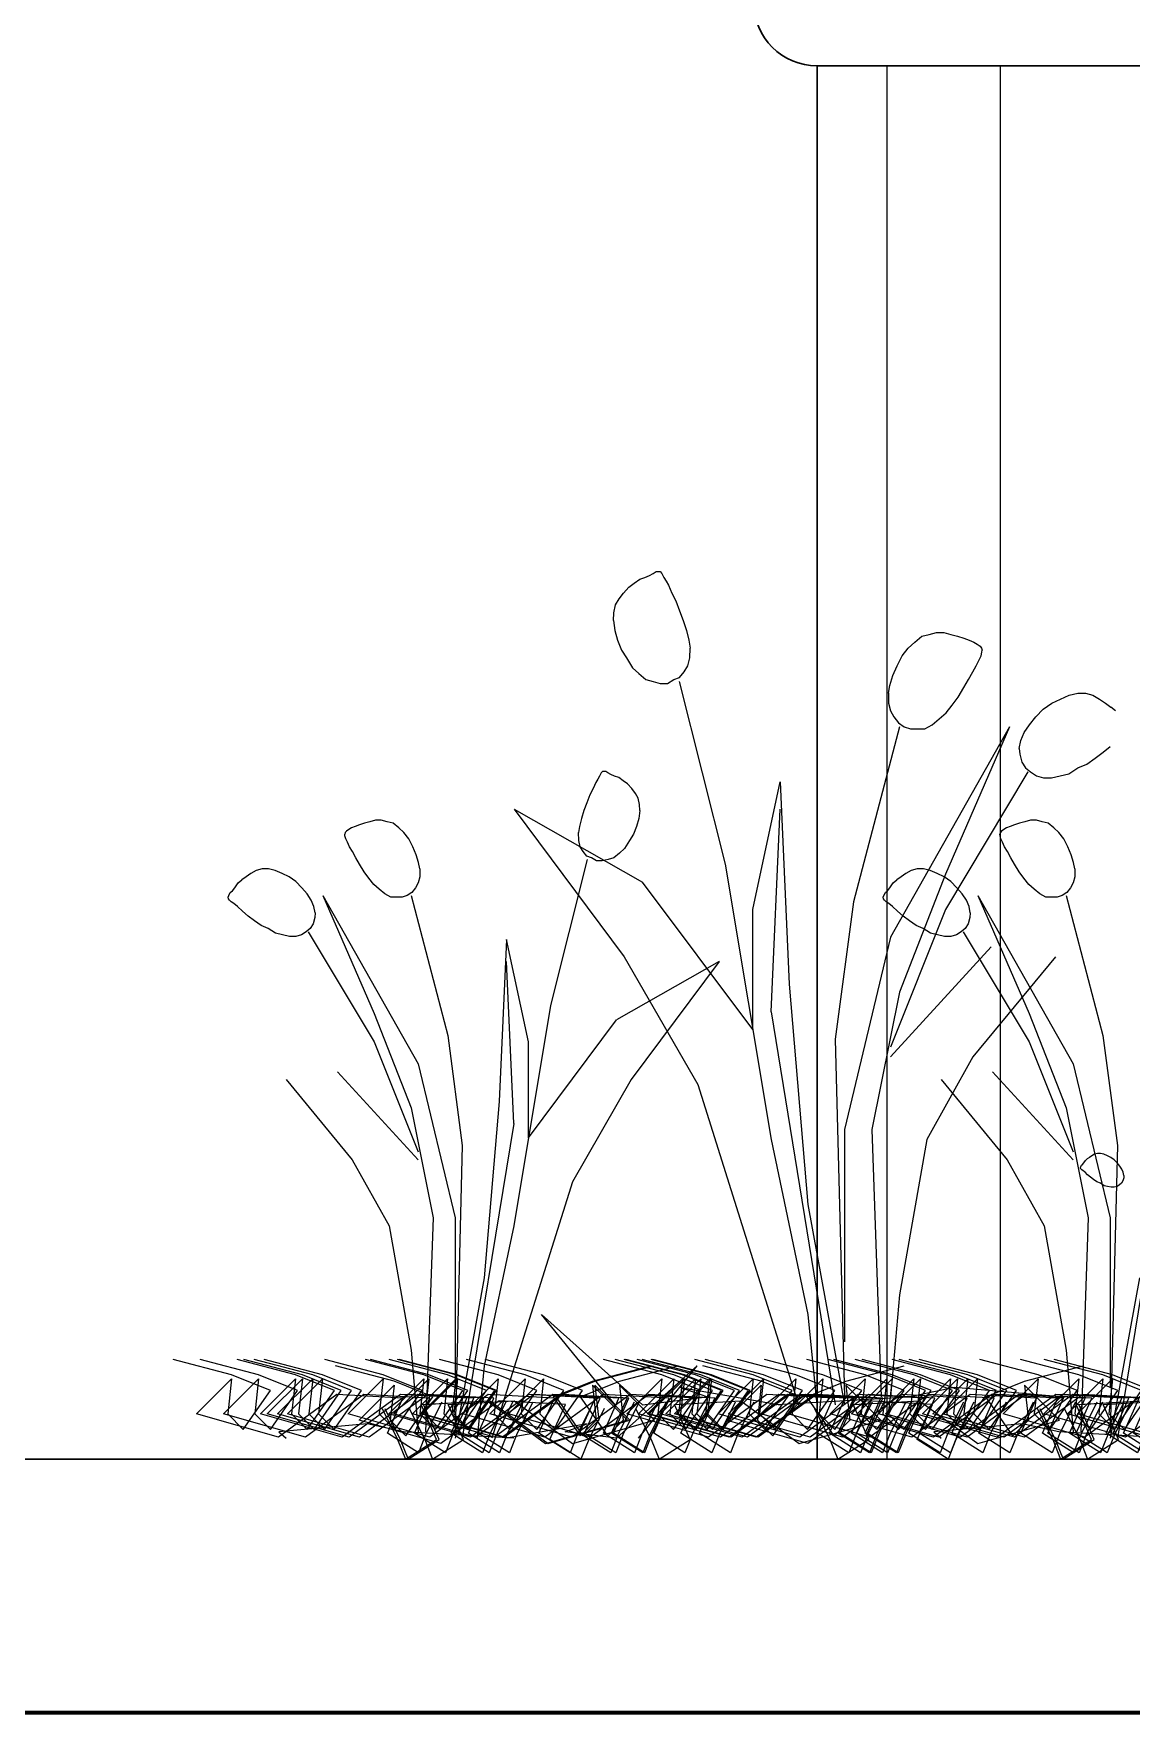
# Model space of a CAD drawing. Header units: metres. Extents: x -109 to 591, y -5 to 592.
# Drawn here: x 507.072 to 507.505, y 6.575 to 7.238 of the extents above; entities that cross this region are included whole.
import ezdxf

# ---------------------------------------------------------------- set-up
doc = ezdxf.new("R2010")
doc.units = ezdxf.units.M
doc.header["$LTSCALE"] = 0.03
doc.layers.add('Areas verdes', color=74, linetype='Continuous')
doc.layers.add('Muro', color=7, linetype='Continuous', lineweight=70)
doc.layers.add('Muro bajo', color=7, linetype='Continuous', lineweight=30)

msp = doc.modelspace()

# ---------------------------------------------------------------- linework, layer by layer
for p, q in [((507.40842, 7.22491), (507.40842, 6.67491)), ((507.45313, 7.22491), (507.45313, 6.67491))]:
    msp.add_line(p, q)
at = {"layer": 'Areas verdes', "color": 6, "linetype": 'Continuous'}
for p, q in [((507.31623, 7.02454), (507.31732, 7.02532)), ((507.31732, 7.02532), (507.31825, 7.02532)), ((507.31825, 7.02532), (507.31895, 7.02532)), ((507.31895, 7.02532), (507.31964, 7.02454)), ((507.30444, 7.01678), (507.30653, 7.01911)), ((507.30653, 7.01911), (507.3087, 7.02066)), ((507.3087, 7.02066), (507.31088, 7.02221)), ((507.31088, 7.02221), (507.31297, 7.02299)), ((507.31297, 7.02299), (507.31476, 7.02377)), ((507.31476, 7.02377), (507.31623, 7.02454)), ((507.31964, 7.02454), (507.32042, 7.02299)), ((507.32042, 7.02299), (507.32127, 7.02144)), ((507.32127, 7.02144), (507.32228, 7.01989)), ((507.32228, 7.01989), (507.3236, 7.01678)), ((507.30063, 7.00902), (507.30133, 7.01213)), ((507.30133, 7.01213), (507.30273, 7.01445)), ((507.30273, 7.01445), (507.30444, 7.01678)), ((507.3236, 7.01678), (507.32515, 7.01368)), ((507.32515, 7.01368), (507.32663, 7.0098)), ((507.30048, 7.00592), (507.30063, 7.00902)), ((507.30048, 7.00592), (507.30102, 7.00204)), ((507.32663, 7.0098), (507.3281, 7.00592)), ((507.3281, 7.00592), (507.32934, 7.00204)), ((507.30102, 7.00204), (507.30211, 6.99816)), ((507.32934, 7.00204), (507.33027, 6.99816)), ((507.41943, 6.99738), (507.42222, 6.99971)), ((507.42222, 6.99971), (507.42509, 7.00049)), ((507.42509, 7.00049), (507.42804, 7.00126)), ((507.42804, 7.00126), (507.43091, 7.00126)), ((507.43091, 7.00126), (507.43371, 7.00049)), ((507.43371, 7.00049), (507.43634, 6.99971)), ((507.43634, 6.99971), (507.43875, 6.99894)), ((507.43875, 6.99894), (507.44092, 6.99816)), ((507.30211, 6.99816), (507.30366, 6.99428)), ((507.30366, 6.99428), (507.30568, 6.99118)), ((507.33027, 6.99816), (507.33074, 6.99506)), ((507.33066, 6.99118), (507.33074, 6.99506)), ((507.41244, 6.98807), (507.41446, 6.99195)), ((507.41446, 6.99195), (507.41687, 6.99506)), ((507.41687, 6.99506), (507.41943, 6.99738)), ((507.44092, 6.99816), (507.44271, 6.99738)), ((507.44271, 6.99738), (507.4441, 6.99661)), ((507.4441, 6.99661), (507.44519, 6.99583)), ((507.4448, 6.9904), (507.44558, 6.99195)), ((507.44519, 6.99583), (507.44581, 6.99506)), ((507.44558, 6.99195), (507.44596, 6.99351)), ((507.44581, 6.99506), (507.44604, 6.99428)), ((507.44596, 6.99351), (507.44604, 6.99428)), ((507.30568, 6.99118), (507.30801, 6.9873)), ((507.30801, 6.9873), (507.31057, 6.98497)), ((507.32663, 6.98342), (507.32849, 6.98575)), ((507.32849, 6.98575), (507.32989, 6.98807)), ((507.32989, 6.98807), (507.33066, 6.99118)), ((507.41082, 6.98419), (507.41244, 6.98807)), ((507.44069, 6.98264), (507.44232, 6.98575)), ((507.44232, 6.98575), (507.44371, 6.98807)), ((507.44371, 6.98807), (507.4448, 6.9904)), ((507.31057, 6.98497), (507.31328, 6.98264)), ((507.31328, 6.98264), (507.31615, 6.98187)), ((507.31615, 6.98187), (507.31902, 6.98109)), ((507.31902, 6.98109), (507.32182, 6.98109)), ((507.32182, 6.98109), (507.32438, 6.98264)), ((507.32438, 6.98264), (507.32663, 6.98342)), ((507.40903, 6.97721), (507.40965, 6.98031)), ((507.40965, 6.98031), (507.41082, 6.98419)), ((507.43658, 6.97566), (507.43875, 6.97954)), ((507.43875, 6.97954), (507.44069, 6.98264)), ((507.40903, 6.97721), (507.40911, 6.97333)), ((507.40911, 6.97333), (507.40981, 6.97023)), ((507.43177, 6.96945), (507.43425, 6.97256)), ((507.43425, 6.97256), (507.43658, 6.97566)), ((507.47017, 6.971), (507.47351, 6.97333)), ((507.47351, 6.97333), (507.47692, 6.97488)), ((507.47692, 6.97488), (507.48042, 6.97643)), ((507.48042, 6.97643), (507.48375, 6.97721)), ((507.48375, 6.97721), (507.48686, 6.97721)), ((507.48686, 6.97721), (507.48973, 6.97643)), ((507.48973, 6.97643), (507.49236, 6.97488)), ((507.49236, 6.97488), (507.49477, 6.97333)), ((507.49477, 6.97333), (507.49687, 6.97178)), ((507.40981, 6.97023), (507.41113, 6.9679)), ((507.41113, 6.9679), (507.41299, 6.96557)), ((507.41299, 6.96557), (507.41524, 6.96402)), ((507.42626, 6.9648), (507.42905, 6.96712)), ((507.42905, 6.96712), (507.43177, 6.96945)), ((507.46466, 6.9648), (507.46723, 6.9679)), ((507.46723, 6.9679), (507.47017, 6.971)), ((507.49865, 6.97023), (507.49687, 6.97178)), ((507.41524, 6.96402), (507.4178, 6.96324)), ((507.4178, 6.96324), (507.42051, 6.96324)), ((507.42051, 6.96324), (507.42339, 6.96324)), ((507.42339, 6.96324), (507.42626, 6.9648)), ((507.46125, 6.95859), (507.46257, 6.96169)), ((507.46257, 6.96169), (507.46466, 6.9648)), ((507.46063, 6.95549), (507.46125, 6.95859)), ((507.46063, 6.95549), (507.46086, 6.95316)), ((507.46086, 6.95316), (507.46164, 6.95005)), ((507.49066, 6.95161), (507.49376, 6.95393)), ((507.49376, 6.95393), (507.49655, 6.95626)), ((507.29562, 6.94579), (507.295, 6.94454)), ((507.29618, 6.94641), (507.29562, 6.94579)), ((507.29674, 6.94641), (507.29618, 6.94641)), ((507.29749, 6.94641), (507.29674, 6.94641)), ((507.29835, 6.94579), (507.29749, 6.94641)), ((507.29953, 6.94516), (507.29835, 6.94579)), ((507.46164, 6.95005), (507.46311, 6.94773)), ((507.46311, 6.94773), (507.46505, 6.94617)), ((507.46505, 6.94617), (507.46746, 6.94462)), ((507.48026, 6.9454), (507.48383, 6.94773)), ((507.48383, 6.94773), (507.48732, 6.94928)), ((507.48732, 6.94928), (507.49066, 6.95161)), ((507.29246, 6.93958), (507.29122, 6.93709)), ((507.29351, 6.94206), (507.29246, 6.93958)), ((507.29432, 6.9433), (507.29351, 6.94206)), ((507.295, 6.94454), (507.29432, 6.9433)), ((507.30096, 6.94454), (507.29953, 6.94516)), ((507.30264, 6.94392), (507.30096, 6.94454)), ((507.30438, 6.94268), (507.30264, 6.94392)), ((507.30611, 6.94144), (507.30438, 6.94268)), ((507.30779, 6.93958), (507.30611, 6.94144)), ((507.30916, 6.93772), (507.30779, 6.93958)), ((507.46746, 6.94462), (507.47025, 6.94385)), ((507.47025, 6.94385), (507.47335, 6.94385)), ((507.47335, 6.94385), (507.47677, 6.94462)), ((507.47677, 6.94462), (507.48026, 6.9454)), ((507.29004, 6.93399), (507.28886, 6.93089)), ((507.29122, 6.93709), (507.29004, 6.93399)), ((507.31027, 6.93585), (507.30916, 6.93772)), ((507.31083, 6.93337), (507.31027, 6.93585)), ((507.31096, 6.93089), (507.31083, 6.93337)), ((507.20226, 6.92592), (507.20034, 6.9253)), ((507.20437, 6.92654), (507.20226, 6.92592)), ((507.20661, 6.92716), (507.20437, 6.92654)), ((507.20891, 6.92716), (507.20661, 6.92716)), ((507.21126, 6.92654), (507.20891, 6.92716)), ((507.21356, 6.92592), (507.21126, 6.92654)), ((507.2158, 6.92406), (507.21356, 6.92592)), ((507.28786, 6.92778), (507.28712, 6.92468)), ((507.28886, 6.93089), (507.28786, 6.92778)), ((507.31052, 6.92778), (507.30965, 6.92468)), ((507.31096, 6.93089), (507.31052, 6.92778)), ((507.46078, 6.92592), (507.45886, 6.9253)), ((507.46289, 6.92654), (507.46078, 6.92592)), ((507.46513, 6.92716), (507.46289, 6.92654)), ((507.46742, 6.92716), (507.46513, 6.92716)), ((507.46978, 6.92654), (507.46742, 6.92716)), ((507.47208, 6.92592), (507.46978, 6.92654)), ((507.47431, 6.92406), (507.47208, 6.92592)), ((507.19469, 6.9222), (507.1945, 6.92158)), ((507.19457, 6.92096), (507.1945, 6.92158)), ((507.19488, 6.91971), (507.19457, 6.92096)), ((507.19519, 6.92282), (507.19469, 6.9222)), ((507.1955, 6.91847), (507.19488, 6.91971)), ((507.19606, 6.92344), (507.19519, 6.92282)), ((507.19717, 6.92406), (507.19606, 6.92344)), ((507.1986, 6.92468), (507.19717, 6.92406)), ((507.20034, 6.9253), (507.1986, 6.92468)), ((507.21784, 6.9222), (507.2158, 6.92406)), ((507.21977, 6.91971), (507.21784, 6.9222)), ((507.22138, 6.91661), (507.21977, 6.91971)), ((507.28712, 6.92468), (507.28675, 6.9222)), ((507.28681, 6.91909), (507.28675, 6.9222)), ((507.28743, 6.91661), (507.28681, 6.91909)), ((507.3068, 6.91909), (507.30493, 6.91599)), ((507.30841, 6.92158), (507.3068, 6.91909)), ((507.30965, 6.92468), (507.30841, 6.92158)), ((507.45321, 6.9222), (507.45302, 6.92158)), ((507.45308, 6.92096), (507.45302, 6.92158)), ((507.45339, 6.91971), (507.45308, 6.92096)), ((507.4537, 6.92282), (507.45321, 6.9222)), ((507.45401, 6.91847), (507.45339, 6.91971)), ((507.45457, 6.92344), (507.4537, 6.92282)), ((507.45569, 6.92406), (507.45457, 6.92344)), ((507.45712, 6.92468), (507.45569, 6.92406)), ((507.45886, 6.9253), (507.45712, 6.92468)), ((507.47636, 6.9222), (507.47431, 6.92406)), ((507.47829, 6.91971), (507.47636, 6.9222)), ((507.4799, 6.91661), (507.47829, 6.91971)), ((507.19637, 6.91661), (507.1955, 6.91847)), ((507.19748, 6.91475), (507.19637, 6.91661)), ((507.19879, 6.91227), (507.19748, 6.91475)), ((507.22269, 6.91351), (507.22138, 6.91661)), ((507.22362, 6.9104), (507.22269, 6.91351)), ((507.28855, 6.91475), (507.28743, 6.91661)), ((507.29004, 6.91289), (507.28855, 6.91475)), ((507.29184, 6.91227), (507.29004, 6.91289)), ((507.30289, 6.91413), (507.30071, 6.91227)), ((507.30493, 6.91599), (507.30289, 6.91413)), ((507.45488, 6.91661), (507.45401, 6.91847)), ((507.456, 6.91475), (507.45488, 6.91661)), ((507.4573, 6.91227), (507.456, 6.91475)), ((507.4812, 6.91351), (507.4799, 6.91661)), ((507.48213, 6.9104), (507.4812, 6.91351)), ((507.15745, 6.90606), (507.15552, 6.90482)), ((507.15956, 6.9073), (507.15745, 6.90606)), ((507.16185, 6.90792), (507.15956, 6.9073)), ((507.16434, 6.90792), (507.16185, 6.90792)), ((507.16701, 6.9073), (507.16434, 6.90792)), ((507.1698, 6.90606), (507.16701, 6.9073)), ((507.17253, 6.90482), (507.1698, 6.90606)), ((507.20034, 6.90978), (507.19879, 6.91227)), ((507.20208, 6.90668), (507.20034, 6.90978)), ((507.20394, 6.9042), (507.20208, 6.90668)), ((507.22411, 6.90792), (507.22362, 6.9104)), ((507.22411, 6.90792), (507.22405, 6.90482)), ((507.29388, 6.91102), (507.29184, 6.91227)), ((507.29612, 6.91102), (507.29388, 6.91102)), ((507.29842, 6.91164), (507.29612, 6.91102)), ((507.30071, 6.91227), (507.29842, 6.91164)), ((507.41596, 6.90606), (507.41404, 6.90482)), ((507.41807, 6.9073), (507.41596, 6.90606)), ((507.42037, 6.90792), (507.41807, 6.9073)), ((507.42285, 6.90792), (507.42037, 6.90792)), ((507.42552, 6.9073), (507.42285, 6.90792)), ((507.42832, 6.90606), (507.42552, 6.9073)), ((507.43105, 6.90482), (507.42832, 6.90606)), ((507.45886, 6.90978), (507.4573, 6.91227)), ((507.46059, 6.90668), (507.45886, 6.90978)), ((507.46246, 6.9042), (507.46059, 6.90668)), ((507.48263, 6.90792), (507.48213, 6.9104)), ((507.48263, 6.90792), (507.48257, 6.90482)), ((507.14932, 6.89861), (507.15012, 6.89923)), ((507.15012, 6.89923), (507.15112, 6.90047)), ((507.15112, 6.90047), (507.15242, 6.90233)), ((507.15242, 6.90233), (507.15385, 6.90357)), ((507.15552, 6.90482), (507.15385, 6.90357)), ((507.1752, 6.90295), (507.17253, 6.90482)), ((507.17756, 6.90047), (507.1752, 6.90295)), ((507.17961, 6.89799), (507.17756, 6.90047)), ((507.20593, 6.90171), (507.20394, 6.9042)), ((507.2081, 6.89985), (507.20593, 6.90171)), ((507.21033, 6.89799), (507.2081, 6.89985)), ((507.22244, 6.90047), (507.22095, 6.89861)), ((507.22349, 6.90233), (507.22244, 6.90047)), ((507.22405, 6.90482), (507.22349, 6.90233)), ((507.40783, 6.89861), (507.40864, 6.89923)), ((507.40864, 6.89923), (507.40963, 6.90047)), ((507.40963, 6.90047), (507.41094, 6.90233)), ((507.41094, 6.90233), (507.41236, 6.90357)), ((507.41404, 6.90482), (507.41236, 6.90357)), ((507.43372, 6.90295), (507.43105, 6.90482)), ((507.43608, 6.90047), (507.43372, 6.90295)), ((507.43812, 6.89799), (507.43608, 6.90047)), ((507.46444, 6.90171), (507.46246, 6.9042)), ((507.46662, 6.89985), (507.46444, 6.90171)), ((507.46885, 6.89799), (507.46662, 6.89985)), ((507.48095, 6.90047), (507.47946, 6.89861)), ((507.48201, 6.90233), (507.48095, 6.90047)), ((507.48257, 6.90482), (507.48201, 6.90233)), ((507.14851, 6.89675), (507.14876, 6.89737)), ((507.14857, 6.89613), (507.14851, 6.89675)), ((507.14894, 6.89551), (507.14857, 6.89613)), ((507.14876, 6.89737), (507.14932, 6.89861)), ((507.14963, 6.89488), (507.14894, 6.89551)), ((507.15068, 6.89426), (507.14963, 6.89488)), ((507.15217, 6.89302), (507.15068, 6.89426)), ((507.15409, 6.89116), (507.15217, 6.89302)), ((507.18128, 6.89551), (507.17961, 6.89799)), ((507.18234, 6.89302), (507.18128, 6.89551)), ((507.18283, 6.89054), (507.18234, 6.89302)), ((507.21263, 6.89675), (507.21033, 6.89799)), ((507.21493, 6.89675), (507.21263, 6.89675)), ((507.2171, 6.89675), (507.21493, 6.89675)), ((507.21915, 6.89737), (507.2171, 6.89675)), ((507.22095, 6.89861), (507.21915, 6.89737)), ((507.40702, 6.89675), (507.40727, 6.89737)), ((507.40709, 6.89613), (507.40702, 6.89675)), ((507.40746, 6.89551), (507.40709, 6.89613)), ((507.40727, 6.89737), (507.40783, 6.89861)), ((507.40814, 6.89488), (507.40746, 6.89551)), ((507.4092, 6.89426), (507.40814, 6.89488)), ((507.41069, 6.89302), (507.4092, 6.89426)), ((507.41261, 6.89116), (507.41069, 6.89302)), ((507.4398, 6.89551), (507.43812, 6.89799)), ((507.44086, 6.89302), (507.4398, 6.89551)), ((507.44135, 6.89054), (507.44086, 6.89302)), ((507.47115, 6.89675), (507.46885, 6.89799)), ((507.47344, 6.89675), (507.47115, 6.89675)), ((507.47562, 6.89675), (507.47344, 6.89675)), ((507.47766, 6.89737), (507.47562, 6.89675)), ((507.47946, 6.89861), (507.47766, 6.89737)), ((507.15633, 6.8893), (507.15409, 6.89116)), ((507.15881, 6.88744), (507.15633, 6.8893)), ((507.16148, 6.88557), (507.15881, 6.88744)), ((507.18203, 6.88619), (507.18085, 6.88433)), ((507.18265, 6.88868), (507.18203, 6.88619)), ((507.18283, 6.89054), (507.18265, 6.88868)), ((507.41485, 6.8893), (507.41261, 6.89116)), ((507.41733, 6.88744), (507.41485, 6.8893)), ((507.42, 6.88557), (507.41733, 6.88744)), ((507.44054, 6.88619), (507.43937, 6.88433)), ((507.44117, 6.88868), (507.44054, 6.88619)), ((507.44135, 6.89054), (507.44117, 6.88868)), ((507.16427, 6.88433), (507.16148, 6.88557)), ((507.16713, 6.88247), (507.16427, 6.88433)), ((507.16992, 6.88185), (507.16713, 6.88247)), ((507.17265, 6.88123), (507.16992, 6.88185)), ((507.17514, 6.88123), (507.17265, 6.88123)), ((507.17737, 6.88185), (507.17514, 6.88123)), ((507.1793, 6.88309), (507.17737, 6.88185)), ((507.18085, 6.88433), (507.1793, 6.88309)), ((507.42279, 6.88433), (507.42, 6.88557)), ((507.42565, 6.88247), (507.42279, 6.88433)), ((507.42844, 6.88185), (507.42565, 6.88247)), ((507.43117, 6.88123), (507.42844, 6.88185)), ((507.43365, 6.88123), (507.43117, 6.88123)), ((507.43589, 6.88185), (507.43365, 6.88123)), ((507.43781, 6.88309), (507.43589, 6.88185)), ((507.43937, 6.88433), (507.43781, 6.88309)), ((507.48678, 6.79277), (507.4875, 6.79339)), ((507.48834, 6.79401), (507.4875, 6.79339)), ((507.4893, 6.79464), (507.48834, 6.79401)), ((507.49035, 6.79526), (507.4893, 6.79464)), ((507.4915, 6.79557), (507.49035, 6.79526)), ((507.49274, 6.79557), (507.4915, 6.79557)), ((507.49408, 6.79526), (507.49274, 6.79557)), ((507.49548, 6.79464), (507.49408, 6.79526)), ((507.49684, 6.79401), (507.49548, 6.79464)), ((507.49818, 6.79308), (507.49684, 6.79401)), ((507.48483, 6.78998), (507.48495, 6.79029)), ((507.48486, 6.78967), (507.48483, 6.78998)), ((507.48505, 6.78936), (507.48486, 6.78967)), ((507.48495, 6.79029), (507.48523, 6.79091)), ((507.48539, 6.78905), (507.48505, 6.78936)), ((507.48523, 6.79091), (507.48564, 6.79122)), ((507.48592, 6.78874), (507.48539, 6.78905)), ((507.48564, 6.79122), (507.48613, 6.79184)), ((507.48666, 6.78812), (507.48592, 6.78874)), ((507.48613, 6.79184), (507.48678, 6.79277)), ((507.48762, 6.78719), (507.48666, 6.78812)), ((507.48874, 6.78626), (507.48762, 6.78719)), ((507.49935, 6.79184), (507.49818, 6.79308)), ((507.50038, 6.7906), (507.49935, 6.79184)), ((507.50122, 6.78936), (507.50038, 6.7906)), ((507.50174, 6.78812), (507.50122, 6.78936)), ((507.50199, 6.78688), (507.50174, 6.78812)), ((507.50199, 6.78688), (507.5019, 6.78595)), ((507.48998, 6.78532), (507.48874, 6.78626)), ((507.49132, 6.78439), (507.48998, 6.78532)), ((507.49271, 6.78377), (507.49132, 6.78439)), ((507.49414, 6.78284), (507.49271, 6.78377)), ((507.49554, 6.78253), (507.49414, 6.78284)), ((507.4969, 6.78222), (507.49554, 6.78253)), ((507.49814, 6.78222), (507.4969, 6.78222)), ((507.49926, 6.78253), (507.49814, 6.78222)), ((507.50022, 6.78315), (507.49926, 6.78253)), ((507.501, 6.78377), (507.50022, 6.78315)), ((507.50159, 6.7847), (507.501, 6.78377)), ((507.5019, 6.78595), (507.50159, 6.7847))]:
    msp.add_line(p, q, dxfattribs=at)
at = {"layer": 'Areas verdes', "linetype": 'Continuous'}
for p, q in [((507.32647, 6.98187), (507.34463, 6.90971)), ((507.41338, 6.96402), (507.3953, 6.89496)), ((507.45683, 6.96402), (507.40981, 6.881)), ((507.45683, 6.96402), (507.43153, 6.90583)), ((507.46412, 6.94617), (507.43153, 6.89186)), ((507.35549, 6.89186), (507.36636, 6.94229)), ((507.36636, 6.94229), (507.36992, 6.86237)), ((507.2613, 6.93143), (507.31204, 6.90272)), ((507.2613, 6.93143), (507.30475, 6.87324)), ((507.36271, 6.85151), (507.36636, 6.93143)), ((507.29016, 6.91164), (507.27564, 6.85392)), ((507.34463, 6.90971), (507.36271, 6.80108)), ((507.43153, 6.90583), (507.41338, 6.85927)), ((507.35549, 6.84453), (507.31204, 6.90272)), ((507.18588, 6.89737), (507.20611, 6.85081)), ((507.18588, 6.89737), (507.22349, 6.83095)), ((507.22064, 6.89737), (507.2351, 6.84212)), ((507.3953, 6.89496), (507.38808, 6.84065)), ((507.44439, 6.89737), (507.46463, 6.85081)), ((507.44439, 6.89737), (507.48201, 6.83095)), ((507.47915, 6.89737), (507.49362, 6.84212)), ((507.35549, 6.84453), (507.35549, 6.89186)), ((507.43153, 6.89186), (507.40981, 6.83754)), ((507.18004, 6.88309), (507.20611, 6.83964)), ((507.25825, 6.87999), (507.2554, 6.81605)), ((507.26694, 6.83964), (507.25825, 6.87999)), ((507.40981, 6.881), (507.39165, 6.80496)), ((507.43856, 6.88309), (507.46463, 6.83964)), ((507.30475, 6.87324), (507.33377, 6.8228)), ((507.40981, 6.83367), (507.44961, 6.87712)), ((507.47498, 6.87324), (507.4424, 6.83367)), ((507.26117, 6.80736), (507.25825, 6.8713)), ((507.3423, 6.8713), (507.30171, 6.84833)), ((507.3423, 6.8713), (507.30754, 6.82474)), ((507.36992, 6.86237), (507.37722, 6.77547)), ((507.27564, 6.85392), (507.26117, 6.76701)), ((507.41338, 6.85927), (507.40251, 6.80496)), ((507.20611, 6.85081), (507.22064, 6.81357)), ((507.26694, 6.80177), (507.30171, 6.84833)), ((507.36271, 6.85151), (507.38808, 6.69633)), ((507.46463, 6.85081), (507.47915, 6.81357)), ((507.20611, 6.83964), (507.22349, 6.79619)), ((507.2351, 6.84212), (507.24087, 6.79867)), ((507.26694, 6.80177), (507.26694, 6.83964)), ((507.38808, 6.84065), (507.39165, 6.69943)), ((507.46463, 6.83964), (507.48201, 6.79619)), ((507.49362, 6.84212), (507.49939, 6.79867)), ((507.4424, 6.83367), (507.42424, 6.80108)), ((507.22349, 6.79308), (507.19165, 6.82784)), ((507.22349, 6.83095), (507.23802, 6.77012)), ((507.48201, 6.79308), (507.45017, 6.82784)), ((507.48201, 6.83095), (507.49654, 6.77012)), ((507.17135, 6.82474), (507.19742, 6.79308)), ((507.30754, 6.82474), (507.28433, 6.78439)), ((507.33377, 6.8228), (507.37357, 6.69633)), ((507.42987, 6.82474), (507.45594, 6.79308)), ((507.22064, 6.81357), (507.22933, 6.77012)), ((507.2554, 6.81605), (507.24956, 6.74653)), ((507.47915, 6.81357), (507.48784, 6.77012)), ((507.26117, 6.80736), (507.24087, 6.68321)), ((507.51969, 6.80736), (507.49939, 6.68321)), ((507.36271, 6.80108), (507.37722, 6.73202)), ((507.39165, 6.80496), (507.39165, 6.72116)), ((507.40251, 6.80496), (507.40616, 6.69943)), ((507.42424, 6.80108), (507.41338, 6.73978)), ((507.24087, 6.79867), (507.23802, 6.6857)), ((507.49939, 6.79867), (507.49654, 6.6857)), ((507.19742, 6.79308), (507.21195, 6.76701)), ((507.45594, 6.79308), (507.47046, 6.76701)), ((507.28433, 6.78439), (507.25248, 6.68321)), ((507.37722, 6.77547), (507.39165, 6.69633)), ((507.21195, 6.76701), (507.22064, 6.71797)), ((507.22933, 6.77012), (507.22641, 6.6857)), ((507.23802, 6.77012), (507.23802, 6.70308)), ((507.26117, 6.76701), (507.24956, 6.71177)), ((507.47046, 6.76701), (507.47915, 6.71797)), ((507.48784, 6.77012), (507.48493, 6.6857)), ((507.49654, 6.77012), (507.49654, 6.70308)), ((507.24956, 6.74653), (507.23802, 6.68321)), ((507.50808, 6.74653), (507.49654, 6.68321)), ((507.41338, 6.73978), (507.40981, 6.69943)), ((507.27216, 6.73202), (507.31204, 6.69633)), ((507.30118, 6.69633), (507.27216, 6.73202)), ((507.37722, 6.73202), (507.38079, 6.69633)), ((507.22064, 6.71797), (507.22349, 6.6857)), ((507.47915, 6.71797), (507.48201, 6.6857)), ((507.24956, 6.71177), (507.24671, 6.68321)), ((507.33361, 6.71177), (507.30171, 6.68321)), ((507.3104, 6.68321), (507.33361, 6.71177)), ((507.32647, 6.70331), (507.36636, 6.69633)), ((507.33734, 6.69943), (507.32647, 6.70331)), ((507.41702, 6.69943), (507.4351, 6.70331)), ((507.4351, 6.70331), (507.47855, 6.69943)), ((507.31204, 6.69633), (507.33734, 6.69943)), ((507.36271, 6.69633), (507.41702, 6.69943)), ((507.47855, 6.69943), (507.47498, 6.69633)), ((507.20326, 6.6888), (507.1685, 6.6857)), ((507.21772, 6.6857), (507.20326, 6.6888)), ((507.29016, 6.6888), (507.25825, 6.68321)), ((507.28147, 6.6857), (507.29016, 6.6888)), ((507.46177, 6.6888), (507.42701, 6.6857)), ((507.47624, 6.6857), (507.46177, 6.6888)), ((507.1685, 6.6857), (507.17135, 6.68321)), ((507.26117, 6.68321), (507.21772, 6.6857)), ((507.30171, 6.68321), (507.28147, 6.6857)), ((507.42701, 6.6857), (507.42987, 6.68321)), ((507.51969, 6.68321), (507.47624, 6.6857))]:
    msp.add_line(p, q, dxfattribs=at)
at = {"layer": 'Areas verdes'}
for points in [[(507.23281, 6.69737), (507.22667, 6.68509), (507.22359, 6.67741), (507.2113, 6.68509), (507.21745, 6.69891), (507.19132, 6.70044), (507.16828, 6.68355), (507.13601, 6.69276), (507.14984, 6.70658), (507.1483, 6.69276), (507.15445, 6.68662), (507.1652, 6.70198), (507.14984, 6.70812), (507.12679, 6.71426)], [(507.24348, 6.69737), (507.23733, 6.68509), (507.23426, 6.67741), (507.22197, 6.68509), (507.22812, 6.69891), (507.20199, 6.70044), (507.17894, 6.68355), (507.14667, 6.69276), (507.1605, 6.70658), (507.15897, 6.69276), (507.16511, 6.68662), (507.17587, 6.70198), (507.1605, 6.70812), (507.13745, 6.71426)], [(507.25803, 6.69737), (507.25188, 6.68509), (507.24881, 6.67741), (507.23652, 6.68509), (507.24266, 6.69891), (507.21654, 6.70044), (507.19349, 6.68355), (507.16122, 6.69276), (507.17505, 6.70658), (507.17352, 6.69276), (507.17966, 6.68662), (507.19042, 6.70198), (507.17505, 6.70812), (507.152, 6.71426)], [(507.26073, 6.69737), (507.25458, 6.68509), (507.25151, 6.67741), (507.23921, 6.68509), (507.24536, 6.69891), (507.21924, 6.70044), (507.19619, 6.68355), (507.16392, 6.69276), (507.17775, 6.70658), (507.17621, 6.69276), (507.18236, 6.68662), (507.19312, 6.70198), (507.17775, 6.70812), (507.1547, 6.71426)], [(507.2648, 6.69737), (507.25865, 6.68509), (507.25558, 6.67741), (507.24329, 6.68509), (507.24943, 6.69891), (507.22331, 6.70044), (507.20026, 6.68355), (507.16799, 6.69276), (507.18182, 6.70658), (507.18029, 6.69276), (507.18643, 6.68662), (507.19719, 6.70198), (507.18182, 6.70812), (507.15877, 6.71426)], [(507.2687, 6.69737), (507.26255, 6.68509), (507.25948, 6.67741), (507.24719, 6.68509), (507.25333, 6.69891), (507.22721, 6.70044), (507.20416, 6.68355), (507.17189, 6.69276), (507.18572, 6.70658), (507.18418, 6.69276), (507.19033, 6.68662), (507.20109, 6.70198), (507.18572, 6.70812), (507.16267, 6.71426)], [(507.29261, 6.69737), (507.28646, 6.68509), (507.28339, 6.67741), (507.2711, 6.68509), (507.27725, 6.69891), (507.25112, 6.70044), (507.22807, 6.68355), (507.1958, 6.69276), (507.20963, 6.70658), (507.2081, 6.69276), (507.21424, 6.68662), (507.225, 6.70198), (507.20963, 6.70812), (507.18658, 6.71426)], [(507.30867, 6.69737), (507.30252, 6.68509), (507.29945, 6.67741), (507.28716, 6.68509), (507.2933, 6.69891), (507.26718, 6.70044), (507.24413, 6.68355), (507.21186, 6.69276), (507.22569, 6.70658), (507.22416, 6.69276), (507.2303, 6.68662), (507.24106, 6.70198), (507.22569, 6.70812), (507.20264, 6.71426)], [(507.31062, 6.69737), (507.30447, 6.68509), (507.3014, 6.67741), (507.2891, 6.68509), (507.29525, 6.69891), (507.26913, 6.70044), (507.24608, 6.68355), (507.21381, 6.69276), (507.22764, 6.70658), (507.2261, 6.69276), (507.23225, 6.68662), (507.243, 6.70198), (507.22764, 6.70812), (507.20459, 6.71426)], [(507.31806, 6.69737), (507.31191, 6.68509), (507.30884, 6.67741), (507.29655, 6.68509), (507.3027, 6.69891), (507.27657, 6.70044), (507.25352, 6.68355), (507.22125, 6.69276), (507.23508, 6.70658), (507.23355, 6.69276), (507.23969, 6.68662), (507.25045, 6.70198), (507.23508, 6.70812), (507.21203, 6.71426)], [(507.32128, 6.69737), (507.31514, 6.68509), (507.31206, 6.67741), (507.29977, 6.68509), (507.30592, 6.69891), (507.27979, 6.70044), (507.25675, 6.68355), (507.22448, 6.69276), (507.23831, 6.70658), (507.23677, 6.69276), (507.24292, 6.68662), (507.25367, 6.70198), (507.23831, 6.70812), (507.21526, 6.71426)], [(507.322, 6.69737), (507.31586, 6.68509), (507.31278, 6.67741), (507.30049, 6.68509), (507.30664, 6.69891), (507.28051, 6.70044), (507.25746, 6.68355), (507.22519, 6.69276), (507.23902, 6.70658), (507.23749, 6.69276), (507.24363, 6.68662), (507.25439, 6.70198), (507.23902, 6.70812), (507.21598, 6.71426)], [(507.33793, 6.69737), (507.33179, 6.68509), (507.32871, 6.67741), (507.31642, 6.68509), (507.32257, 6.69891), (507.29644, 6.70044), (507.2734, 6.68355), (507.24113, 6.69276), (507.25496, 6.70658), (507.25342, 6.69276), (507.25957, 6.68662), (507.27032, 6.70198), (507.25496, 6.70812), (507.23191, 6.71426)], [(507.3486, 6.69737), (507.34245, 6.68509), (507.33938, 6.67741), (507.32709, 6.68509), (507.33324, 6.69891), (507.30711, 6.70044), (507.28406, 6.68355), (507.25179, 6.69276), (507.26562, 6.70658), (507.26409, 6.69276), (507.27023, 6.68662), (507.28099, 6.70198), (507.26562, 6.70812), (507.24257, 6.71426)], [(507.35593, 6.69737), (507.34979, 6.68509), (507.34671, 6.67741), (507.33442, 6.68509), (507.34057, 6.69891), (507.31444, 6.70044), (507.2914, 6.68355), (507.25913, 6.69276), (507.27296, 6.70658), (507.27142, 6.69276), (507.27757, 6.68662), (507.28832, 6.70198), (507.27296, 6.70812), (507.24991, 6.71426)], [(507.40259, 6.69737), (507.39644, 6.68509), (507.39337, 6.67741), (507.38108, 6.68509), (507.38722, 6.69891), (507.3611, 6.70044), (507.33805, 6.68355), (507.30578, 6.69276), (507.31961, 6.70658), (507.31808, 6.69276), (507.32422, 6.68662), (507.33498, 6.70198), (507.31961, 6.70812), (507.29656, 6.71426)], [(507.40728, 6.69737), (507.40113, 6.68509), (507.39806, 6.67741), (507.38577, 6.68509), (507.39191, 6.69891), (507.36579, 6.70044), (507.34274, 6.68355), (507.31047, 6.69276), (507.3243, 6.70658), (507.32276, 6.69276), (507.32891, 6.68662), (507.33967, 6.70198), (507.3243, 6.70812), (507.30125, 6.71426)], [(507.41073, 6.69737), (507.40459, 6.68509), (507.40151, 6.67741), (507.38922, 6.68509), (507.39537, 6.69891), (507.36924, 6.70044), (507.3462, 6.68355), (507.31393, 6.69276), (507.32776, 6.70658), (507.32622, 6.69276), (507.33237, 6.68662), (507.34312, 6.70198), (507.32776, 6.70812), (507.30471, 6.71426)], [(507.41148, 6.69737), (507.40533, 6.68509), (507.40226, 6.67741), (507.38997, 6.68509), (507.39611, 6.69891), (507.36999, 6.70044), (507.34694, 6.68355), (507.31467, 6.69276), (507.3285, 6.70658), (507.32697, 6.69276), (507.33311, 6.68662), (507.34387, 6.70198), (507.3285, 6.70812), (507.30545, 6.71426)], [(507.41592, 6.69737), (507.40978, 6.68509), (507.4067, 6.67741), (507.39441, 6.68509), (507.40056, 6.69891), (507.37443, 6.70044), (507.35138, 6.68355), (507.31911, 6.69276), (507.33294, 6.70658), (507.33141, 6.69276), (507.33755, 6.68662), (507.34831, 6.70198), (507.33294, 6.70812), (507.3099, 6.71426)], [(507.41795, 6.69737), (507.4118, 6.68509), (507.40873, 6.67741), (507.39643, 6.68509), (507.40258, 6.69891), (507.37646, 6.70044), (507.35341, 6.68355), (507.32114, 6.69276), (507.33497, 6.70658), (507.33343, 6.69276), (507.33958, 6.68662), (507.35033, 6.70198), (507.33497, 6.70812), (507.31192, 6.71426)], [(507.4214, 6.69737), (507.41526, 6.68509), (507.41218, 6.67741), (507.39989, 6.68509), (507.40604, 6.69891), (507.37991, 6.70044), (507.35686, 6.68355), (507.32459, 6.69276), (507.33842, 6.70658), (507.33689, 6.69276), (507.34303, 6.68662), (507.35379, 6.70198), (507.33842, 6.70812), (507.31537, 6.71426)], [(507.42215, 6.69737), (507.416, 6.68509), (507.41293, 6.67741), (507.40064, 6.68509), (507.40678, 6.69891), (507.38066, 6.70044), (507.35761, 6.68355), (507.32534, 6.69276), (507.33917, 6.70658), (507.33763, 6.69276), (507.34378, 6.68662), (507.35454, 6.70198), (507.33917, 6.70812), (507.31612, 6.71426)], [(507.43865, 6.69737), (507.4325, 6.68509), (507.42943, 6.67741), (507.41714, 6.68509), (507.42328, 6.69891), (507.39716, 6.70044), (507.37411, 6.68355), (507.34184, 6.69276), (507.35567, 6.70658), (507.35413, 6.69276), (507.36028, 6.68662), (507.37104, 6.70198), (507.35567, 6.70812), (507.33262, 6.71426)], [(507.44272, 6.69737), (507.43657, 6.68509), (507.4335, 6.67741), (507.42121, 6.68509), (507.42736, 6.69891), (507.40123, 6.70044), (507.37818, 6.68355), (507.34591, 6.69276), (507.35974, 6.70658), (507.35821, 6.69276), (507.36435, 6.68662), (507.37511, 6.70198), (507.35974, 6.70812), (507.33669, 6.71426)], [(507.45553, 6.69737), (507.44938, 6.68509), (507.44631, 6.67741), (507.43402, 6.68509), (507.44016, 6.69891), (507.41404, 6.70044), (507.39099, 6.68355), (507.35872, 6.69276), (507.37255, 6.70658), (507.37101, 6.69276), (507.37716, 6.68662), (507.38792, 6.70198), (507.37255, 6.70812), (507.3495, 6.71426)], [(507.4662, 6.69737), (507.46005, 6.68509), (507.45698, 6.67741), (507.44468, 6.68509), (507.45083, 6.69891), (507.42471, 6.70044), (507.40166, 6.68355), (507.36939, 6.69276), (507.38322, 6.70658), (507.38168, 6.69276), (507.38783, 6.68662), (507.39859, 6.70198), (507.38322, 6.70812), (507.36017, 6.71426)], [(507.48285, 6.69737), (507.4767, 6.68509), (507.47363, 6.67741), (507.46133, 6.68509), (507.46748, 6.69891), (507.44136, 6.70044), (507.41831, 6.68355), (507.38604, 6.69276), (507.39987, 6.70658), (507.39833, 6.69276), (507.40448, 6.68662), (507.41523, 6.70198), (507.39987, 6.70812), (507.37682, 6.71426)], [(507.49133, 6.69737), (507.48518, 6.68509), (507.48211, 6.67741), (507.46982, 6.68509), (507.47596, 6.69891), (507.44984, 6.70044), (507.42679, 6.68355), (507.39452, 6.69276), (507.40835, 6.70658), (507.40682, 6.69276), (507.41296, 6.68662), (507.42372, 6.70198), (507.40835, 6.70812), (507.3853, 6.71426)], [(507.49351, 6.69737), (507.48737, 6.68509), (507.48429, 6.67741), (507.472, 6.68509), (507.47815, 6.69891), (507.45202, 6.70044), (507.42898, 6.68355), (507.39671, 6.69276), (507.41054, 6.70658), (507.409, 6.69276), (507.41515, 6.68662), (507.4259, 6.70198), (507.41054, 6.70812), (507.38749, 6.71426)], [(507.502, 6.69737), (507.49585, 6.68509), (507.49278, 6.67741), (507.48049, 6.68509), (507.48663, 6.69891), (507.46051, 6.70044), (507.43746, 6.68355), (507.40519, 6.69276), (507.41902, 6.70658), (507.41748, 6.69276), (507.42363, 6.68662), (507.43439, 6.70198), (507.41902, 6.70812), (507.39597, 6.71426)], [(507.50465, 6.69737), (507.49851, 6.68509), (507.49543, 6.67741), (507.48314, 6.68509), (507.48929, 6.69891), (507.46317, 6.70044), (507.44012, 6.68355), (507.40785, 6.69276), (507.42168, 6.70658), (507.42014, 6.69276), (507.42629, 6.68662), (507.43704, 6.70198), (507.42168, 6.70812), (507.39863, 6.71426)], [(507.51655, 6.69737), (507.5104, 6.68509), (507.50733, 6.67741), (507.49503, 6.68509), (507.50118, 6.69891), (507.47506, 6.70044), (507.45201, 6.68355), (507.41974, 6.69276), (507.43357, 6.70658), (507.43203, 6.69276), (507.43818, 6.68662), (507.44894, 6.70198), (507.43357, 6.70812), (507.41052, 6.71426)], [(507.51924, 6.69737), (507.5131, 6.68509), (507.51002, 6.67741), (507.49773, 6.68509), (507.50388, 6.69891), (507.47775, 6.70044), (507.45471, 6.68355), (507.42244, 6.69276), (507.43627, 6.70658), (507.43473, 6.69276), (507.44088, 6.68662), (507.45163, 6.70198), (507.43627, 6.70812), (507.41322, 6.71426)], [(507.52332, 6.69737), (507.51717, 6.68509), (507.5141, 6.67741), (507.50181, 6.68509), (507.50795, 6.69891), (507.48183, 6.70044), (507.45878, 6.68355), (507.42651, 6.69276), (507.44034, 6.70658), (507.4388, 6.69276), (507.44495, 6.68662), (507.45571, 6.70198), (507.44034, 6.70812), (507.41729, 6.71426)], [(507.52721, 6.69737), (507.52107, 6.68509), (507.51799, 6.67741), (507.5057, 6.68509), (507.51185, 6.69891), (507.48573, 6.70044), (507.46268, 6.68355), (507.43041, 6.69276), (507.44424, 6.70658), (507.4427, 6.69276), (507.44885, 6.68662), (507.4596, 6.70198), (507.44424, 6.70812), (507.42119, 6.71426)], [(507.55113, 6.69737), (507.54498, 6.68509), (507.54191, 6.67741), (507.52962, 6.68509), (507.53576, 6.69891), (507.50964, 6.70044), (507.48659, 6.68355), (507.45432, 6.69276), (507.46815, 6.70658), (507.46661, 6.69276), (507.47276, 6.68662), (507.48352, 6.70198), (507.46815, 6.70812), (507.4451, 6.71426)], [(507.56719, 6.69737), (507.56104, 6.68509), (507.55797, 6.67741), (507.54567, 6.68509), (507.55182, 6.69891), (507.5257, 6.70044), (507.50265, 6.68355), (507.47038, 6.69276), (507.48421, 6.70658), (507.48267, 6.69276), (507.48882, 6.68662), (507.49957, 6.70198), (507.48421, 6.70812), (507.46116, 6.71426)], [(507.57658, 6.69737), (507.57043, 6.68509), (507.56736, 6.67741), (507.55507, 6.68509), (507.56121, 6.69891), (507.53509, 6.70044), (507.51204, 6.68355), (507.47977, 6.69276), (507.4936, 6.70658), (507.49206, 6.69276), (507.49821, 6.68662), (507.50897, 6.70198), (507.4936, 6.70812), (507.47055, 6.71426)], [(507.58052, 6.69737), (507.57437, 6.68509), (507.5713, 6.67741), (507.55901, 6.68509), (507.56515, 6.69891), (507.53903, 6.70044), (507.51598, 6.68355), (507.48371, 6.69276), (507.49754, 6.70658), (507.496, 6.69276), (507.50215, 6.68662), (507.51291, 6.70198), (507.49754, 6.70812), (507.47449, 6.71426)], [(507.29691, 6.69487), (507.29077, 6.68258), (507.28769, 6.67491), (507.2754, 6.68258), (507.28155, 6.6964), (507.25543, 6.69794), (507.23238, 6.68105), (507.20011, 6.69026), (507.21394, 6.70408), (507.2124, 6.69026), (507.21855, 6.68412), (507.2293, 6.69947), (507.21394, 6.70561), (507.19089, 6.71175)], [(507.20921, 6.69487), (507.21536, 6.68258), (507.21843, 6.67491), (507.23073, 6.68258), (507.22458, 6.6964), (507.2507, 6.69794), (507.27375, 6.68105), (507.30602, 6.69026), (507.29219, 6.70408), (507.29373, 6.69026), (507.28758, 6.68412), (507.27683, 6.69947), (507.29219, 6.70561), (507.31524, 6.71175)], [(507.21024, 6.69487), (507.21639, 6.68258), (507.21946, 6.67491), (507.23176, 6.68258), (507.22561, 6.6964), (507.25173, 6.69794), (507.27478, 6.68105), (507.30705, 6.69026), (507.29322, 6.70408), (507.29476, 6.69026), (507.28861, 6.68412), (507.27785, 6.69947), (507.29322, 6.70561), (507.31627, 6.71175)], [(507.21987, 6.69487), (507.22602, 6.68258), (507.22909, 6.67491), (507.24139, 6.68258), (507.23524, 6.6964), (507.26136, 6.69794), (507.28441, 6.68105), (507.31668, 6.69026), (507.30285, 6.70408), (507.30439, 6.69026), (507.29824, 6.68412), (507.28749, 6.69947), (507.30285, 6.70561), (507.3259, 6.71175)], [(507.30929, 6.69487), (507.31544, 6.68258), (507.31851, 6.67491), (507.3308, 6.68258), (507.32466, 6.6964), (507.35078, 6.69794), (507.37383, 6.68105), (507.4061, 6.69026), (507.39227, 6.70408), (507.39381, 6.69026), (507.38766, 6.68412), (507.3769, 6.69947), (507.39227, 6.70561), (507.41532, 6.71175)], [(507.44183, 6.69487), (507.43568, 6.68258), (507.43261, 6.67491), (507.42032, 6.68258), (507.42646, 6.6964), (507.40034, 6.69794), (507.37729, 6.68105), (507.34502, 6.69026), (507.35885, 6.70408), (507.35731, 6.69026), (507.36346, 6.68412), (507.37422, 6.69947), (507.35885, 6.70561), (507.3358, 6.71175)], [(507.37981, 6.69487), (507.38596, 6.68258), (507.38903, 6.67491), (507.40132, 6.68258), (507.39518, 6.6964), (507.4213, 6.69794), (507.44435, 6.68105), (507.47662, 6.69026), (507.46279, 6.70408), (507.46432, 6.69026), (507.45818, 6.68412), (507.44742, 6.69947), (507.46279, 6.70561), (507.48584, 6.71175)], [(507.46773, 6.69487), (507.47388, 6.68258), (507.47695, 6.67491), (507.48924, 6.68258), (507.4831, 6.6964), (507.50922, 6.69794), (507.53227, 6.68105), (507.56454, 6.69026), (507.55071, 6.70408), (507.55224, 6.69026), (507.5461, 6.68412), (507.53534, 6.69947), (507.55071, 6.70561), (507.57376, 6.71175)], [(507.46876, 6.69487), (507.47491, 6.68258), (507.47798, 6.67491), (507.49027, 6.68258), (507.48413, 6.6964), (507.51025, 6.69794), (507.5333, 6.68105), (507.56557, 6.69026), (507.55174, 6.70408), (507.55327, 6.69026), (507.54713, 6.68412), (507.53637, 6.69947), (507.55174, 6.70561), (507.57479, 6.71175)], [(507.47839, 6.69487), (507.48454, 6.68258), (507.48761, 6.67491), (507.4999, 6.68258), (507.49376, 6.6964), (507.51988, 6.69794), (507.54293, 6.68105), (507.5752, 6.69026), (507.56137, 6.70408), (507.5629, 6.69026), (507.55676, 6.68412), (507.546, 6.69947), (507.56137, 6.70561), (507.58442, 6.71175)]]:
    msp.add_lwpolyline(points, dxfattribs=at)
at = {"layer": 'Muro'}
msp.add_line((504.84408, 6.57491), (517.29465, 6.57491), dxfattribs=at)
at = {"layer": 'Muro bajo'}
for p, q in [((507.3809, 7.22491), (507.3809, 6.67491)), ((510.22953, 7.22491), (507.3809, 7.22491)), ((517.29465, 6.67491), (504.84408, 6.67491))]:
    msp.add_line(p, q, dxfattribs=at)
msp.add_arc((507.3809, 7.24991), 0.025, 90, 270, dxfattribs=at)

doc.saveas('drawing.dxf')
